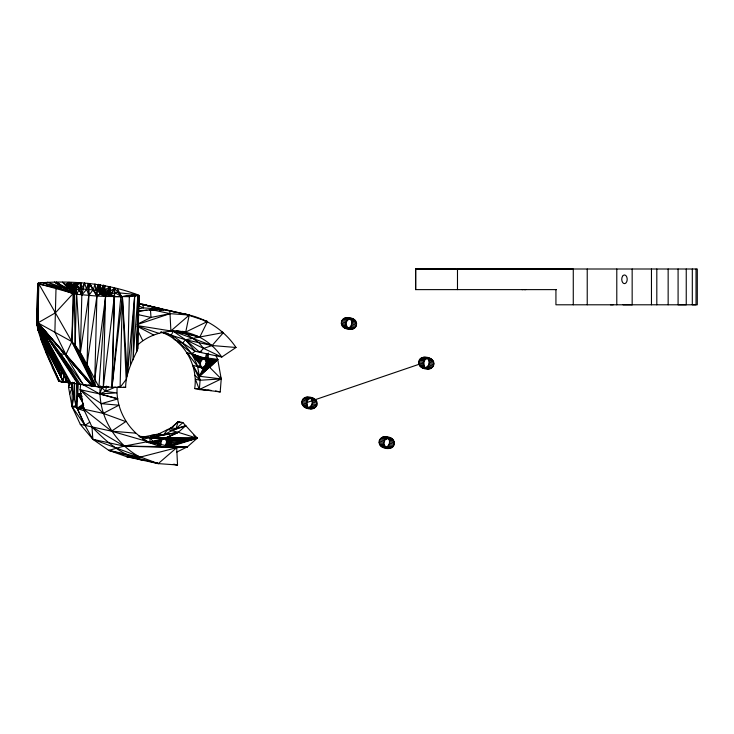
<?xml version="1.0" encoding="UTF-8"?>
<svg xmlns="http://www.w3.org/2000/svg" width="734" height="734" viewBox="0 0 734 734"><rect width="100%" height="100%" fill="white"/><g stroke="black" fill="none" stroke-linecap="round" stroke-linejoin="round"><path stroke-width="1.1" d="M556.537 289.618L415.655 289.618L415.655 269.011L697.3 269.002L697.3 304.793L555.932 304.793L555.932 289.618M74.308 382.974L67.702 382.588L37.92 322.877L38.012 283.581L38.838 282.911C72.271 280.425 106.265 283.076 137.909 294.839L139.084 295.453L137.726 348.824L136.542 351.898C131.193 363.101 125.734 374.78 125.624 387.433L98.906 386.956L67.702 382.588L36.7 323.877L37.728 283.443L38.838 282.911L37.92 322.877L63.702 374.973L36.7 323.877L37.728 283.443M137.726 348.824L137.808 322.96M38.911 284.058L57.628 288.049L60.28 287.921L42.168 282.489L38.911 284.058L71.859 341.622L95.227 386.442L92.732 386.093L65.904 354.559L71.859 341.622L73.088 293.618L56.454 282.14C63.207 286.645 72.73 291.884 80.859 288.884L97.604 290.214L99.191 289.196L100.347 284.618L100.283 293.949L96.916 296.059L76.464 294.27L38.012 283.581M77.712 383.744L77.611 394.048L75.978 405.719L84.979 425.39L92.86 439.317L108.788 450.382L127.019 456.823L158.25 463.613L177.536 464.998L176.683 447.703L146.919 441.703M52.252 367.193L59.546 381.441L68.858 382.093L58.637 381.313C50.637 362.513 40.755 344.044 36.7 323.877L37.92 322.877L71.859 341.622C83.548 354.109 89.86 370.468 95.227 386.442L75.171 345.118L76.639 284.976L79.896 282.838L81.832 294.93L80.355 352.889L95.227 386.442L94.814 378.845L96.916 296.059L98.283 284.361L100.099 294.031L105.623 296.453L129.331 296.664L139.084 295.453L136.588 351.714M37.746 325.914L37.654 329.318L63.427 381.992L69.271 382.524M45.774 349.457L45.71 351.733L59.546 381.441L68.932 382.286M63.179 382.102L58.702 369.688L58.757 367.395M61.693 370.147L61.307 376.946L37.654 329.318L58.702 369.688L58.39 367.918L37.654 329.318L59.693 372.762L59.812 368.202M61.307 376.946L61.482 370.147M63.61 373.927L63.408 381.909L59.546 381.441L40.737 338.814L63.408 381.909L63.886 373.936M63.427 381.992L66.051 382.029L66.133 378.606M66.28 377.395L66.216 379.661L66.363 377.395M80.593 384.368L80.171 389.699L83.667 409.122L91.979 426.913L92.86 439.317L124.101 446.107L161.801 446.639L176.683 447.703L158.25 463.613L92.86 439.317L80.318 424.38L72.015 406.59L73.932 397.03L74.308 382.304M76.556 383.038L75.978 405.719L84.979 425.39L89.722 422.206M87.052 364.385L89.163 283.462L96.916 296.059L87.052 364.385L98.906 386.956L96.365 386.433M97.741 386.497L103.31 387.084L105.54 294.591L100.292 294.132L96.916 296.059L89.796 283.507L93.044 289.756L88.805 295.536L80.355 352.889L76.107 285.04L76.639 284.976L81.832 294.93L86.695 289.343L88.007 283.352L88.805 295.536L84.584 283.141L81.318 288.912L81.832 294.93L76.639 284.976M105.54 294.591C110.761 296.288 114.513 290.545 119.633 292.921L137.203 294.646L134.643 296.398L127.312 375.762L122.395 296.765L111.999 387.277L114.302 296.692L110.201 294.224L110.384 287.141L109.338 294.114L100.283 293.949L100.228 289.324L110.55 290.728L114.724 288.352L121.578 296.655L137.203 294.646L137.974 295.986L136.542 351.898L139.084 295.453M127.312 375.762L129.331 296.664L137.203 294.646L120.862 296.775L111.999 387.277L114.724 288.352L110.706 294.325L110.384 287.141M84.447 410.902L77.07 408.443L78.006 383.506M58.702 369.688L58.793 367.395M67.702 382.588L67.794 380.304M98.879 386.506L103.31 387.084L114.302 296.692L114.724 288.352L110.935 294.426M59.693 372.762L59.922 368.202M68.95 381.726L68.519 387.167L72.015 406.59L75.978 405.719L73.932 397.03L74.62 383.359M37.058 317.051L36.7 323.877L58.39 367.918L58.784 367.596L36.7 323.877L61.528 371.248M37.416 310.225L37.829 302.252M108.329 290.453L105.494 293.875L105.072 289.701L109.751 286.966L109.338 294.114L110.201 294.224L110.55 290.728M66.051 382.029L66.262 378.606M130.368 364.862L134.643 296.398L133.028 359.862L137.909 294.839M104.1 293.839L103.723 285.278L100.815 293.875L100.586 289.251L103.723 285.278L103.265 289.554L104.1 293.839L104.65 285.535L105.072 289.701M156.434 462.512L158.25 463.613L108.788 450.382L124.101 446.107L176.683 447.703L140.029 457.172C114.688 443.529 97.686 414.857 100.209 385.937M98.906 386.956L105.623 296.453L106.944 294.628L114.302 296.692L110.751 294.517M215.888 355.55L217.732 359.504C214.135 362.926 205.199 375.074 200.602 365.339C198.767 355.228 212.576 358.733 217.732 359.504L221.228 378.928L220.209 391.956L194.684 388.543C198.354 364.991 183.61 339.659 160.902 332.052M146.727 442.125L150.103 441.932L160.92 444.153C160.214 441.061 162.746 437.941 165.82 437.721L178.27 432.326L185.766 425.711L175.967 428.711L163.48 434.904L142.561 439.235M117.11 387.396C115.403 414.343 134.928 441.162 161.801 446.639L157.104 443.446L148.598 442.841M202.089 367.679L192.923 365.367L199.364 376.258L208.511 368.138L204.905 366.202L206.272 362.284L204.529 358.559L208.052 358.779C211.108 360.302 211.842 364.706 209.566 367.22L204.905 366.202L201.244 368.018M301.784 402.801C301.674 394.259 316.363 395.865 317.024 403.149C317.134 411.691 302.445 410.086 301.784 402.801L306.445 403.81L307.289 406.471L310.629 408.783M306.445 403.81C306.216 400.443 309.509 397.433 312.849 398.177M305.968 407.774C311.794 409.187 314.895 400.14 309.482 397.626M341.338 323.299C341.227 314.767 355.917 316.363 356.577 323.657C356.687 332.19 341.998 330.584 341.338 323.299L345.998 324.318L347.742 328.043L350.182 329.291M345.998 324.318C345.769 320.951 349.063 317.941 352.403 318.675M345.521 328.281C352.146 329.85 354.449 318.868 347.733 317.666M379.102 442.437C378.992 433.904 393.681 435.501 394.341 442.795C394.452 451.327 379.762 449.722 379.102 442.437L383.772 443.455L385.506 447.18L387.947 448.428M383.772 443.455L385.13 439.528L387.424 437.987L384.121 436.702L391.47 438.271M383.286 447.419C389.91 448.988 392.213 438.005 385.506 436.803M418.655 362.945C418.545 354.403 433.234 356.008 433.895 363.293C434.005 371.835 419.316 370.23 418.655 362.945L423.325 363.954L424.16 366.615L427.5 368.927M423.325 363.954C423.087 360.596 426.381 357.577 429.72 358.32M430.234 368.762L425.573 367.743C429.344 366.55 430.473 361.165 427.5 358.559L432.161 359.568M169.618 429.197L178.252 421.573L182.913 422.591L197.189 438.207L170.802 445.538L165.361 445.694L166.71 441.785L164.976 438.051L163.746 438.748L140.35 436.923M139.946 437.014L165.82 437.721C170.407 437.308 173.178 443.419 170.013 446.712L168.15 446.309M208.511 353.091L208.052 358.779L203.391 357.77L206.749 358.32L207.465 353.898M84.979 425.39L72.015 406.59L72.409 382.763M103.265 289.554L102.788 293.82L102.696 289.554M68.959 382.625L67.849 382.607L37.92 322.877L55.38 312.84L73.088 293.618L74.125 285.095L76.107 285.04L76.547 289.627M69.721 393.837L71.987 387.919L72.675 382.267M88.41 289.444L89.163 283.462M94.814 378.845L105.623 296.453L104.136 294.527M102.274 289.581L101.668 293.839L103.723 285.278M66.161 284.407L68.675 284.278L69.005 282.379L65.977 284.489L62.509 282.205L73.088 293.618L74.051 289.444M103.916 289.554L104.65 285.535M159.636 310.895L162.691 309.097L138.396 303.27M109.54 290.536L108.21 294.022L109.751 286.966L105.494 293.875L104.375 289.682M80.318 424.38L111.55 431.17L125.78 421.6L103.246 413.38L80.171 389.699L99.631 393.919L105.522 391.369L106.687 386.075M81.832 294.93L84.584 283.141M206.456 353.825L205.373 358.22L186.987 352.659L189.051 355.357M93.356 289.783L94.989 283.957L96.916 296.059L105.623 296.453L102.824 294.444M139.533 436.611L145.231 436.592L158.819 433.895L171.306 427.693L175.967 428.711L178.252 421.573L180.133 422.61M75.299 289.682L73.969 293.793L71.859 341.622L93.888 386.258L95.512 386.258M80.171 389.699L101.439 403.654L117.761 398.938L99.631 393.919L102.072 387.846L105.733 386.442M95.952 290.003L98.283 284.361M70.345 383.258L68.519 387.167L71.987 387.919L73.932 397.03M161.049 331.997L185.528 339.759L221.778 357.054L195.207 351.283L182.693 342.998L174.536 339.558L171.316 335.099L173.242 331.227C192.629 330.539 211.117 340.998 221.778 357.054L236.009 347.485C224.375 330.162 206.162 318.244 185.711 314.262L141.956 304.399L162.654 309.262L159.654 310.748M200.923 361.211L178.032 341.989L182.693 342.998L185.528 339.759L199.822 336.989L207.538 321.483L185.711 314.262L182.885 314.391M220.411 376.891L221.228 378.928L199.364 376.258L203.235 368.477L197.584 366.376L186.987 352.659L188.675 354.027M108.981 290.49L106.898 293.939L109.751 286.966L110.201 294.224M73.602 289.352L72.822 285.086L73.088 293.618L47.481 282.223L63.748 287.866L67.794 287.911L65.977 284.489L74.125 285.095L76.464 294.27L79.235 289.948M208.511 368.138L203.859 367.128L207.272 368.762L199.364 376.258L204.538 368.936L202.345 368.321M67.556 284.297L69.005 282.379L69.978 284.287L76.63 284.792L80.859 288.884L80.813 282.893L81.318 288.912M163.554 438.537L162.159 439.538L150.103 441.932L152.177 442.804L150.103 441.932L149.892 437.602L151.654 435.317L163.48 434.904L178.27 432.326L197.189 438.207L187.473 446.777L176.793 452.071M171.233 330.511L173.242 331.227L185.528 339.759L199.639 352.247L203.657 348.402L212.108 345.531L223.466 332.557L221.319 331.74M206.924 368.835L199.364 376.258L205.905 369.028L202.612 367.752L207.272 368.762M199.364 376.258L206.584 368.899L202.612 367.752L206.245 368.963M171.178 428.427L178.252 421.573M206.538 364.66L204.905 366.202L210.355 366.046L217.732 359.504L209.19 359.568L204.529 358.559L210.089 360.642L217.732 359.504L210.814 364.706L205.694 365.027L210.355 366.046M137.808 344.879C150.47 333.199 169.003 329.171 185.748 332.025L207.538 321.483L204.19 320.758M175.967 428.711L182.913 422.591M137.451 325.621L170.884 330.951L189.308 315.042M66.693 284.342L69.005 282.379M163.333 438.748L163.985 438.281M72.015 406.59L76.483 407.563L77.07 408.443L83.483 403.81L77.611 394.048L80.924 393.378M163.379 438.648L162.682 439.07M76.63 284.792L79.896 282.838L71.372 284.333L71.198 282.443L69.978 284.287L68.675 284.278M210.933 363.293L217.732 359.504L210.676 361.908L206.015 360.899L210.933 363.293L206.272 362.284L210.814 364.706L206.153 363.697M193.748 435.189L197.189 438.207L170.527 440.134L165.389 437.932M170.013 446.712L197.189 438.207L167.196 437.822L164.159 438.849L178.27 432.326L167.71 429.482L163.48 434.904L158.819 433.895M137.194 324.281L150.993 317.427L170.022 313.657L189.234 315.033L185.748 332.025L182.482 331.309M84.483 408.682L77.07 408.443L83.731 405.205M221.228 378.928L199.345 389.561L195.418 379.239L200.079 380.249L221.228 378.928L209.566 367.22M76.079 284.682L79.896 282.838L72.785 284.397M57.628 288.049L55.995 288.838L54.885 332.254L65.904 354.559L60.61 353.825L80.263 384.35L37.92 322.877L93.888 386.258L92.126 386.011L37.92 322.877L69.739 382.873M159.517 310.656L162.654 309.262L142.781 304.326L143.451 307.885L162.654 309.262L159.452 310.519M100.833 386.57L105.522 391.369L115.247 387.139M164.462 438.932L167.196 437.822L149.892 437.602L138.873 436.134M75.217 284.581L79.896 282.838L74.088 284.48M185.766 425.711L172.371 430.5L171.306 427.693M159.471 310.363L162.654 309.262L149.158 310.106M307.078 402.471L312.115 400.746L316.776 401.764M315.345 399.645L418.912 364.33L423.573 365.339M137.396 324.538L170.022 313.657L169.646 310.776L166.15 310.023M162.654 309.262L159.406 310.133M84.291 408.352L77.07 408.443L83.291 406.746M79.703 383.533L77.767 383.992L37.92 322.877L92.291 385.992L95.438 385.882M137.854 308.996L143.451 307.885L138.35 305.812M138.13 311.849C150.323 308.592 163.682 308.766 175.756 312.445M163.673 438.519L164.572 438.336M168.976 331.016L173.242 331.227L199.822 336.989L223.466 332.557M162.159 439.538L149.892 437.602L178.27 432.326L166.508 437.767L149.892 437.602L152.966 441.354L161.379 440.703L150.103 441.932L155.351 443.831M108.026 386.818L100.402 386.451L103.31 387.084L108.66 386.634M199.639 352.247L201.767 351.861M164.976 438.051L169.637 439.07L197.189 438.207L171.261 444.198L166.71 441.785L171.38 442.795L197.189 438.207L164.976 438.051L167.196 437.822M440.648 269.011L439.501 269.002L455.328 269.011M80.96 393.598L77.611 394.048L82.263 400.544M77.07 408.443L84.208 407.645M74.226 383.13L70.996 383.047L37.92 322.877L92.034 385.992L92.649 385.937L88.291 384.983M175.243 447.786L187.473 446.777L171.105 446.712M439.703 269.011L415.655 269.02L415.655 289.618M175.398 447.676L187.473 446.777L174.408 447.382M137.909 310.812L146.91 310.253M82.676 384.423L99.631 393.919L116.678 392.892L105.522 391.369M61.197 381.919L69.464 382.212M432.142 269.002L415.655 269.011M66.124 382.286L69.29 382.24M457.484 289.618L457.484 269.02L458.337 269.002M422.004 269.048L438.492 269.011M610.449 304.793L613.211 304.793M118.156 292.508L117.688 289.187L121.578 296.655L114.577 296.701L114.513 292.517M459.658 269.011L465.072 269.002L462.906 269.011M467.411 269.011L472.916 269.002M623.065 304.793L631.992 304.793M457.484 269.02L573.272 269.002L573.272 304.793M521.966 289.618L523.094 289.618M524.397 289.618L525.801 289.618M435.473 269.002L438.574 269.011M453.172 269.002L456.41 269.011M449.924 269.002L452.08 269.011M438.281 269.002L439.859 269.011M145.231 436.592L147.451 436.758M159.957 444.556L150.103 441.932L160.911 442.042M58.637 381.313L63.234 381.405M70.996 383.047L74.409 383.102M134.707 458.071L127.019 456.823L140.029 457.172L108.788 450.382L111.054 450.548M62.684 381.542L59.546 381.441L62.225 381.432M149.892 437.602L163.838 438.299M62.986 382.093L63.656 382.13M201.199 366.615L197.584 366.376C192.024 350.668 179.702 336.75 163.306 332.263M422.839 367.918L424.215 368.018M388.791 437.712L390.167 437.813L385.13 439.528L380.469 438.519M127.019 456.823L131.551 457.154M144.781 460.374L142.635 460.218C122.165 455.667 106.127 441.602 91.979 426.913L124.101 446.107L147.745 441.657L111.55 431.17L83.667 409.122L103.246 413.38L118.89 405.205L101.439 403.654M211.227 390.58L199.345 389.561L200.079 380.249L197.584 366.376L200.602 365.339L191.647 353.678L195.207 351.283L185.528 339.759L212.108 345.531L236.009 347.485M111.55 431.17L135.451 433.124M117.954 387.176L120.082 387.396L126.175 379.469L122.395 296.765L120.082 387.396L117.954 387.13M141.644 436.748L145.038 437.125M194.684 388.543L199.079 389.048M202.373 389.433L204.566 389.681M207.86 390.066L211.153 390.442M170.279 311.244L173.655 311.638M99.191 289.196L100.228 289.324M65.326 354.485L92.466 386.056L37.92 322.877L83.309 384.772L92.649 385.937M123.514 387.148L125.624 387.433M150.103 441.932L160.801 443.455M173.169 464.319L177.536 464.998L174.215 464.273M162.691 309.097L158.911 308.436L163.682 310.225M346.356 317.565L353.705 319.134M344.998 317.84L349.659 318.85M350.173 318.914L354.843 319.932M343.751 318.455L348.411 319.464M351.072 319.987L355.733 320.997M351.669 321.253L356.329 322.263M342.695 319.382L347.365 320.4M341.916 320.556L346.576 321.565M351.916 322.639L356.577 323.657M341.448 321.896L346.118 322.905M351.806 324.052L356.467 325.061M351.338 325.391L355.999 326.401M341.594 324.685L346.255 325.703M350.558 326.557L355.219 327.575M342.182 325.96L346.843 326.969M349.503 327.483L354.164 328.502M343.081 327.025L347.742 328.043M348.255 328.107L352.916 329.116M344.218 327.814L351.558 329.392M423.674 357.21L431.023 358.779M422.316 357.476L426.977 358.486M421.068 358.1L425.729 359.109M428.39 359.623L433.051 360.633M428.986 360.889L433.647 361.908M420.022 359.027L424.683 360.036L419.233 360.192L423.894 361.211M429.234 362.284L433.895 363.293M418.775 361.532L423.435 362.541M429.124 363.688L433.785 364.706M428.656 365.027L433.326 366.037M427.876 366.202L432.537 367.211M424.16 366.615L419.499 365.596L425.059 367.679L420.398 366.67M426.821 367.128L431.482 368.138M421.536 367.459L428.876 369.028M137.937 314.602L150.993 317.427L150.442 309.409L170.022 313.657L170.884 330.951M210.089 360.642L205.419 359.623L210.676 361.908M202.18 368.22L205.905 369.028L201.923 367.881M306.803 397.066L314.152 398.635M305.445 397.333L310.106 398.342M310.62 398.415L315.29 399.424M304.197 397.956L308.858 398.966M311.519 399.479L316.18 400.489M303.142 398.883L307.812 399.892M302.362 400.048L307.023 401.067M312.363 402.14L317.024 403.149M301.894 401.388L306.564 402.397M312.253 403.544L317.079 404.92L316.446 405.893L311.785 404.884M311.005 406.058L315.666 407.067M302.041 404.186L306.702 405.196M302.628 405.452L307.289 406.471M309.95 406.985L314.611 407.994M303.527 406.526L308.188 407.535M308.702 407.599L313.363 408.618M304.665 407.315L312.005 408.884M215.539 390.947L220.209 391.956M382.763 436.969L387.424 437.987M387.937 438.051L392.607 439.07M381.515 437.592L386.176 438.602M388.837 439.115L393.497 440.134M389.433 440.391L394.094 441.4M379.68 439.694L384.341 440.703M389.681 441.776L394.341 442.795M379.212 441.024L383.882 442.042M389.571 443.189L394.231 444.198M389.103 444.529L393.773 445.538M388.323 445.694L392.984 446.712M379.359 443.822L384.02 444.841M379.946 445.098L384.607 446.107M387.268 446.621L391.928 447.639M380.845 446.162L385.506 447.18M386.02 447.245L390.681 448.254M381.983 446.951L389.323 448.529M166.6 443.189L171.261 444.198L166.141 444.529L170.802 445.538M169.646 310.776L189.234 315.033L185.711 314.262M166.655 334.089L171.316 335.099M204.887 357.917L206.749 358.32M202.667 368.532L204.538 368.936M166.636 437.868L168.499 438.281M165.875 439.115L170.829 440.767L197.189 438.207L171.123 441.409L165.875 439.115L170.527 440.134M157.452 445.685L161.801 446.639M138.809 303.592L140.91 304.133M142.781 304.326L160.884 309.253M99.631 393.919L117.697 398.59M176.426 330.731L199.822 336.989M141.956 304.399L146.277 305.573M166.168 439.758L171.123 441.409L166.462 440.391L171.38 442.795M108.247 294.646L114.302 296.692L110.219 294.582M137.368 325.997L158.828 333.346M425.059 357.302L426.362 357.77M179.5 331.621L186.537 334.098L198.822 342.64L203.657 348.402M102.439 386.69L103.806 387.176M42.168 282.489L73.088 293.618L71.418 285.049L71.547 289.297M173.242 331.227L212.108 345.531M81.566 395.516L77.611 394.048L82.621 399.507M204.015 358.495L191.647 353.678L200.354 363.954M81.694 395.718L77.611 394.048L81.63 397.296M109.366 294.628L114.302 296.692M203.391 358.798L191.647 353.678L200.465 362.55M81.419 395.764L77.611 394.048L82.208 396.782M156.259 462.714L158.25 463.613M100.833 294.242L105.623 296.453L101.705 294.343M202.767 359.109L191.647 353.678L201.712 360.036M137.175 326.3L153.782 335.062M64.766 287.884L54.417 282.131L73.088 293.618L70.014 284.985L70.895 289.26L73.088 293.618L65.977 284.489M114.651 292.527L121.578 296.655M194.703 375.239L200.079 380.249L192.923 365.367M188.592 354.274L186.987 352.659L188.436 354.375M58.784 367.596L59.858 368.734M100.897 386.57L102.072 387.846M92.034 385.992L65.023 354.439L83.309 384.772M65.188 354.467L92.126 386.011M69.904 289.159L67.583 284.801L73.088 293.618L66.17 284.59L69.528 289.049M73.088 293.618L66.721 284.691L69.629 289.104M37.92 322.877L78.657 384.121M97.604 290.214L100.099 294.031L100.347 284.618L100.586 289.251M70.895 289.26L68.712 284.902L70.336 289.205M76.822 284.884L79.318 289.912M137.717 330.364L142.717 340.558M75.859 289.682L74.125 285.095L75.171 345.118M71.418 285.049L72.95 289.352M76.281 289.655L75.244 285.076L76.464 294.27M70.996 383.221L71.987 387.919M103.228 386.534L103.31 387.084M100.319 289.279L100.815 293.875M423.839 360.449L424.16 366.936M306.968 400.305L307.344 407.875M696.034 269.002L696.034 304.793L692.309 304.793L692.309 269.002M686.244 269.002L686.244 304.793L678.088 304.793L678.088 269.002M668.151 269.002L668.151 304.793M656.811 269.002L656.811 304.793M651.462 269.002L651.462 304.793M632.158 269.002L632.158 304.793M616.789 269.002L616.789 304.793M587.228 269.002L587.228 304.793M431.638 269.002L424.958 269.02L431.675 269.048M140.855 304.133L138.643 303.601L140.855 304.124M622.542 276.241A4.34 2.725 90 0 0 623.762 283.489A4.34 2.725 90 0 0 627.111 278.186A4.34 2.725 90 0 0 622.542 276.241"/></g></svg>
